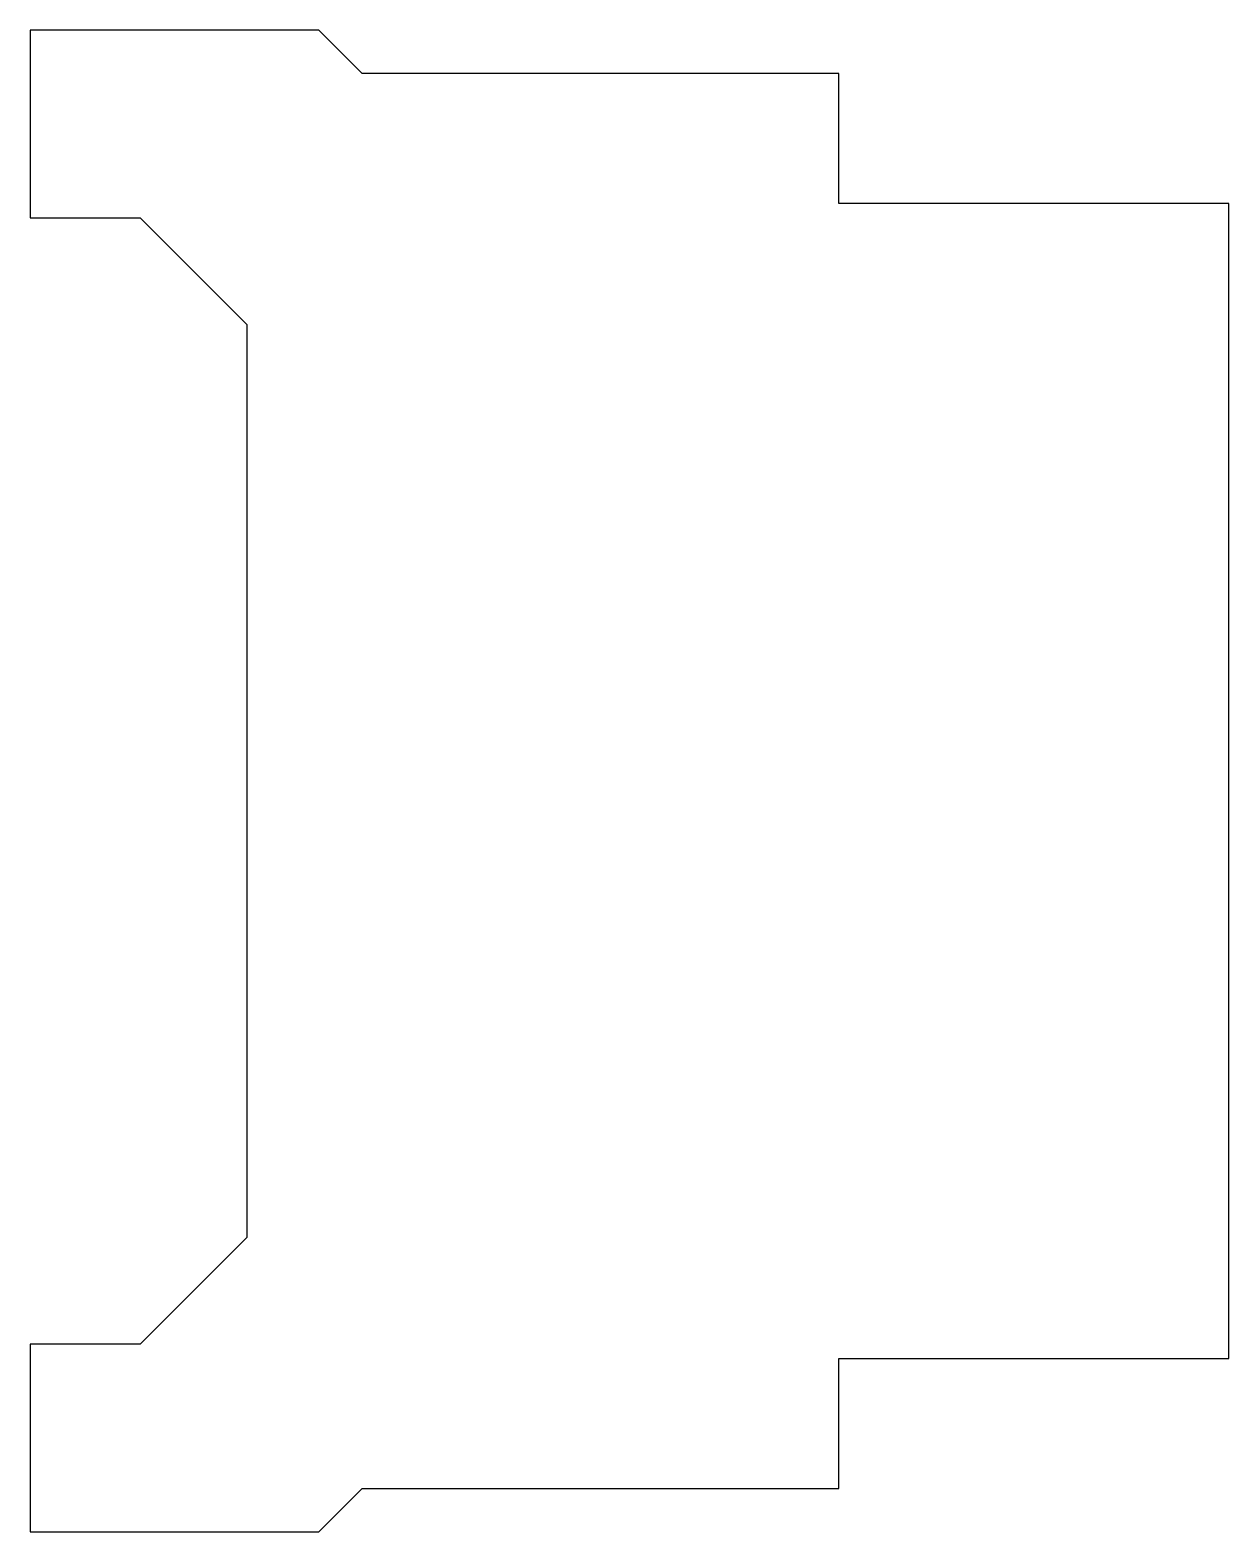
# Model space of a CAD drawing. Header units: metres. Extents: x 235 to 650, y -260 to 260.
import ezdxf

# ---------------------------------------------------------------- set-up
doc = ezdxf.new("R2010")
doc.units = ezdxf.units.M

msp = doc.modelspace()

# ---------------------------------------------------------------- linework, layer by layer
for p, q in [((335, 260), (235, 260)), ((235, 260), (235, 195)), ((350, 245), (335, 260)), ((515, 245), (350, 245)), ((515, 200), (515, 245)), ((650, 200), (515, 200)), ((650, -200), (650, 200)), ((235, 195), (273.076, 195)), ((273.076, 195), (310, 158.076)), ((310, 158.076), (310, -158.076)), ((310, -158.076), (273.076, -195)), ((273.076, -195), (235, -195)), ((235, -195), (235, -260)), ((515, -245), (515, -200)), ((515, -200), (650, -200)), ((335, -260), (350, -245)), ((350, -245), (515, -245)), ((235, -260), (335, -260))]:
    msp.add_line(p, q)

doc.saveas('drawing.dxf')
